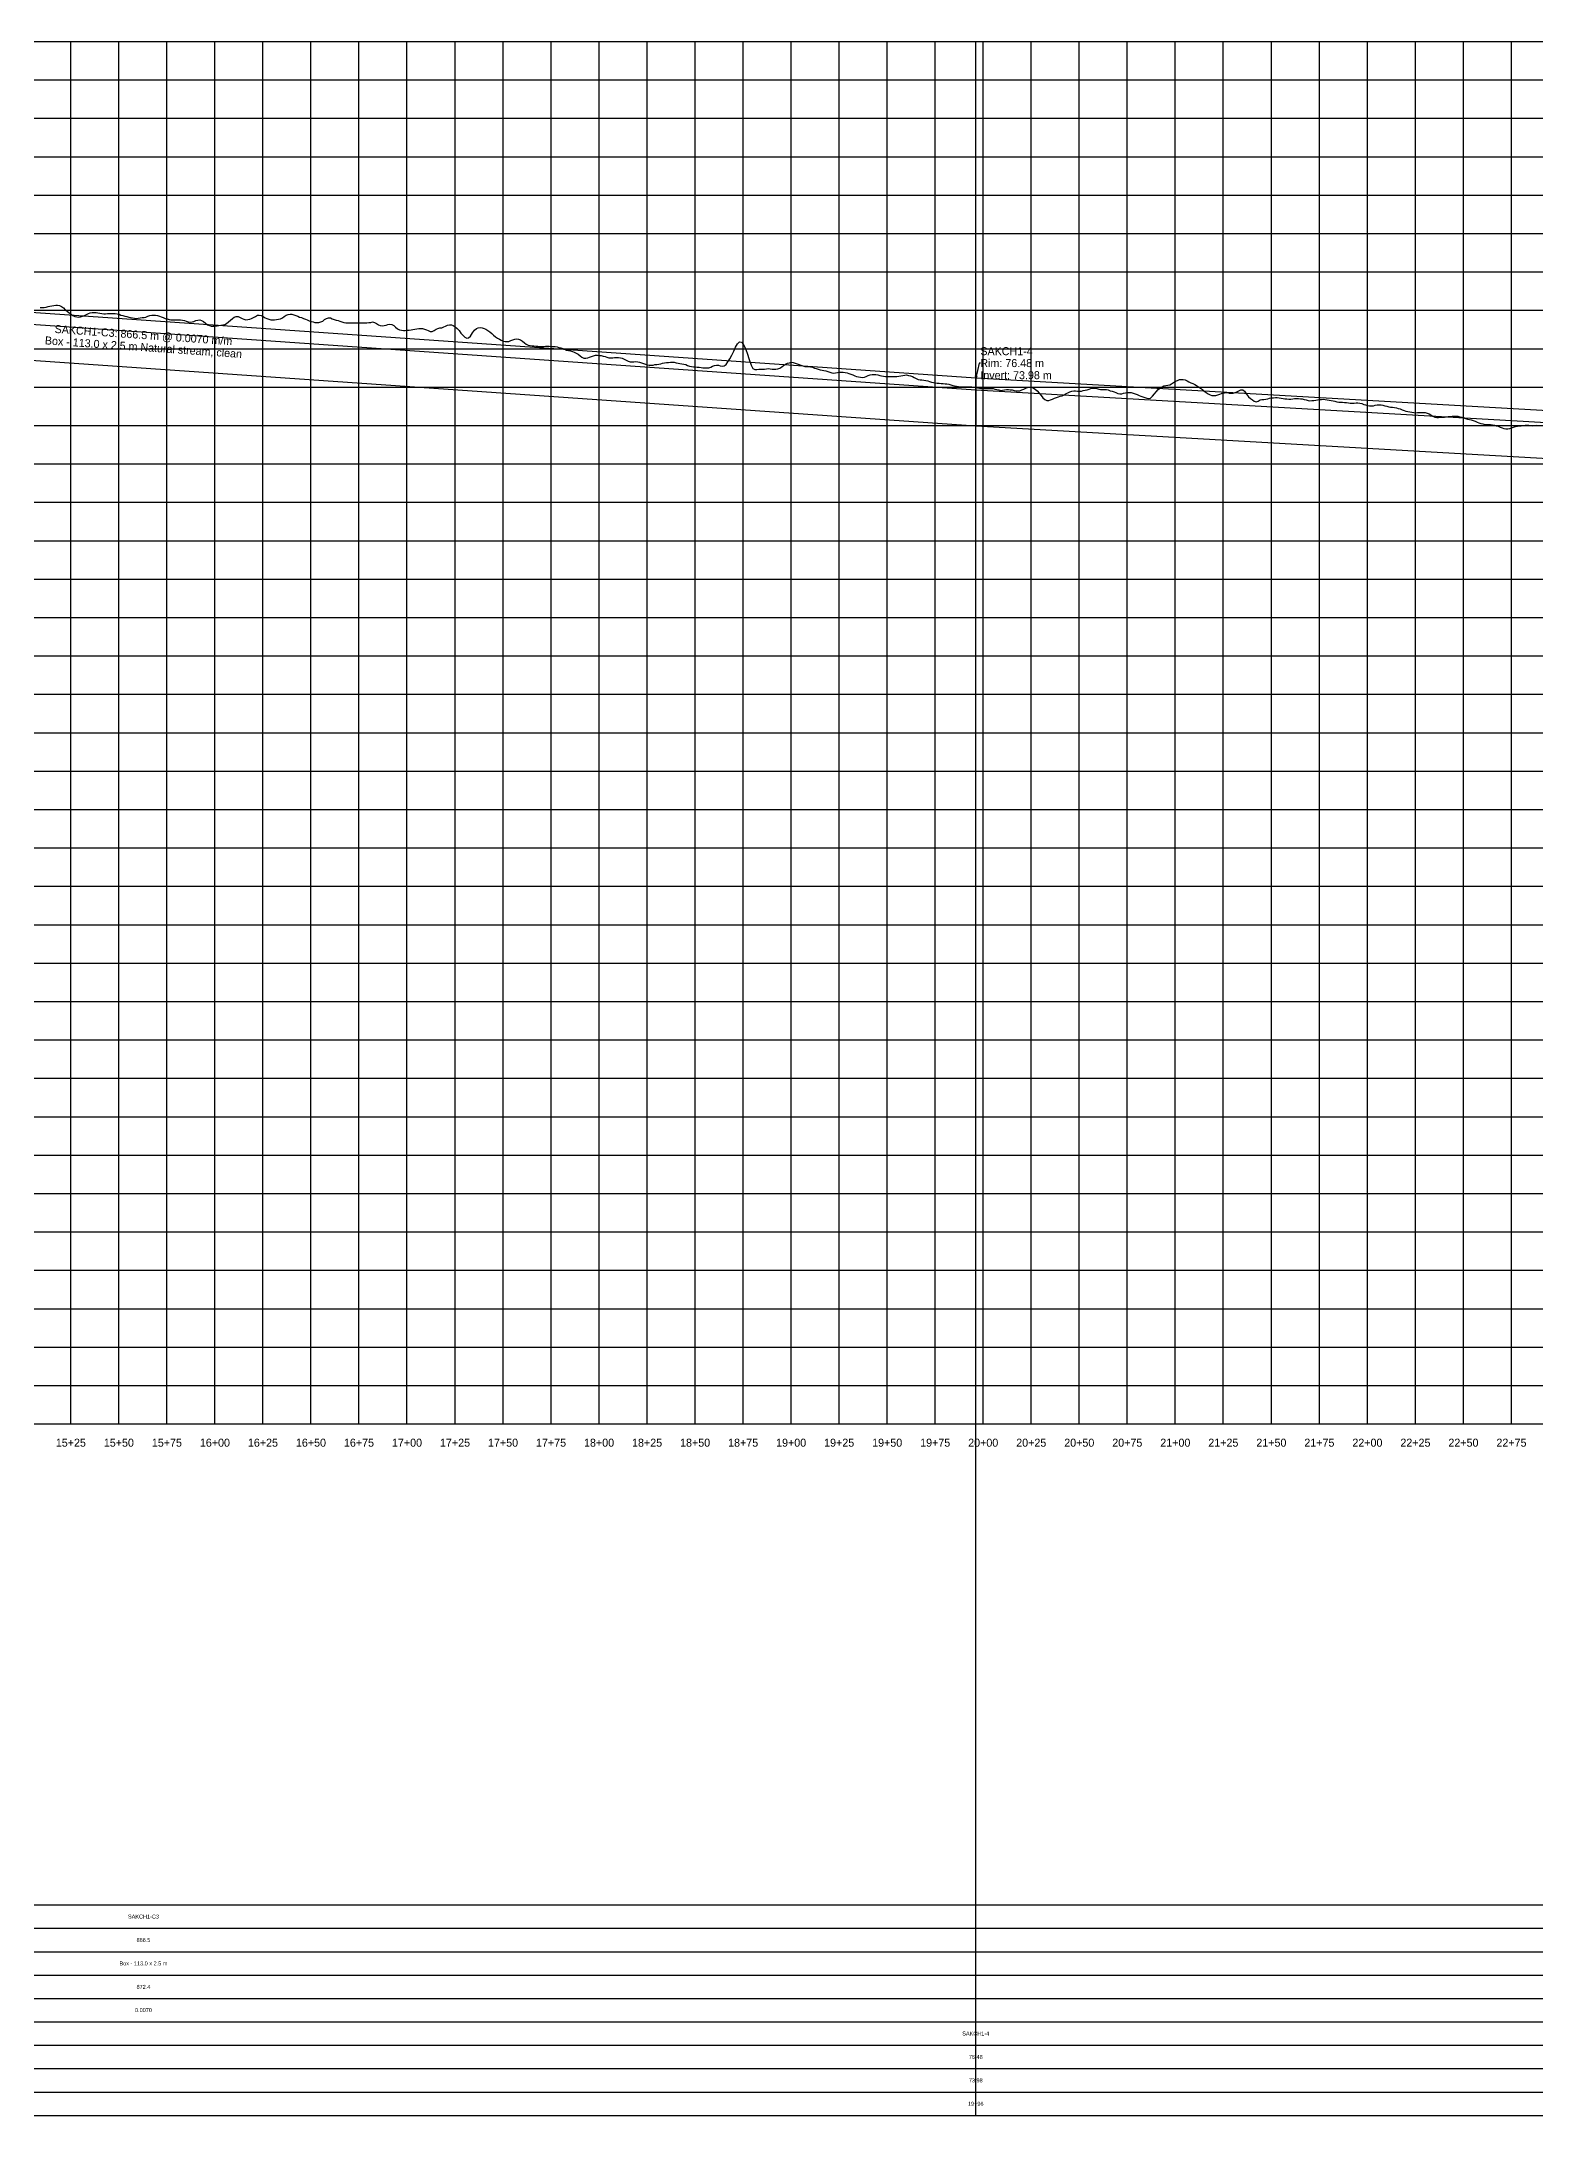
# Model space of a CAD drawing. Extents: x -64 to 12506, y -140 to 942.
# Drawn here: x 1510 to 2288, y -140 to 940 of the extents above; entities that cross this region are included whole.
import ezdxf
from ezdxf.enums import TextEntityAlignment as Align

# ---------------------------------------------------------------- set-up
doc = ezdxf.new("R2010")
doc.units = 0
for name, color, linetype in [('Annotation', 7, 'Continuous'), ('Annotation_Table', 254, 'Continuous'), ('Crown', 7, 'Continuous'), ('Grid', 254, 'Continuous'), ('Grid_Text', 7, 'Continuous'), ('Ground_Elevation', 3, 'Continuous'), ('Hydraulic_Grade', 5, 'Continuous'), ('Invert', 7, 'Continuous'), ('Structure', 7, 'Continuous')]:
    doc.layers.add(name, color=color, linetype=linetype)

msp = doc.modelspace()

# ---------------------------------------------------------------- linework, layer by layer
at = {"layer": 'Annotation', "color": 0}
msp.add_lwpolyline([(1998.5, 772.5), (1997.8, 772.5), (1996.1, 764.8)], dxfattribs=at)
msp.add_lwpolyline([(1996.1, 764.8), (1995.9, 765.8), (1996.6, 765.6)], close=True, dxfattribs=at)
at = {"layer": 'Annotation_Table', "color": 254}
for points in [[(1996.1, -140.2), (1996.1, 940)], [(-25, -30.5), (12475, -30.5)], [(-25, -42.7), (12475, -42.7)], [(-25, -54.9), (12475, -54.9)], [(-25, -67.1), (12475, -67.1)], [(-25, -79.2), (12475, -79.2)], [(-25, -91.4), (12475, -91.4)], [(-25, -103.6), (12475, -103.6)], [(-25, -115.8), (12475, -115.8)], [(-25, -128), (12475, -128)], [(-25, -140.2), (12475, -140.2)]]:
    msp.add_lwpolyline(points, dxfattribs=at)
at = {"layer": 'Crown', "color": 0}
for points in [[(1129.5, 825.1), (1996.1, 764.8)], [(1996.1, 764.8), (1996.1, 764.8)], [(1996.1, 764.8), (2990.1, 708)]]:
    msp.add_lwpolyline(points, dxfattribs=at)
at = {"layer": 'Grid', "color": 254}
for points in [[(-25, 940), (12475, 940)], [(1525, 220), (1525, 940)], [(1550, 220), (1550, 940)], [(1575, 220), (1575, 940)], [(1600, 220), (1600, 940)], [(1625, 220), (1625, 940)], [(1650, 220), (1650, 940)], [(1675, 220), (1675, 940)], [(1700, 220), (1700, 940)], [(1725, 220), (1725, 940)], [(1750, 220), (1750, 940)], [(1775, 220), (1775, 940)], [(1800, 220), (1800, 940)], [(1825, 220), (1825, 940)], [(1850, 220), (1850, 940)], [(1875, 220), (1875, 940)], [(1900, 220), (1900, 940)], [(1925, 220), (1925, 940)], [(1950, 220), (1950, 940)], [(1975, 220), (1975, 940)], [(2000, 220), (2000, 940)], [(2025, 220), (2025, 940)], [(2050, 220), (2050, 940)], [(2075, 220), (2075, 940)], [(2100, 220), (2100, 940)], [(2125, 220), (2125, 940)], [(2150, 220), (2150, 940)], [(2175, 220), (2175, 940)], [(2200, 220), (2200, 940)], [(2225, 220), (2225, 940)], [(2250, 220), (2250, 940)], [(2275, 220), (2275, 940)], [(-25, 920), (12475, 920)], [(-25, 900), (12475, 900)], [(-25, 880), (12475, 880)], [(-25, 860), (12475, 860)], [(-25, 840), (12475, 840)], [(-25, 820), (12475, 820)], [(-25, 800), (12475, 800)], [(-25, 780), (12475, 780)], [(-25, 760), (12475, 760)], [(-25, 740), (12475, 740)], [(-25, 720), (12475, 720)], [(-25, 700), (12475, 700)], [(-25, 680), (12475, 680)], [(-25, 660), (12475, 660)], [(-25, 640), (12475, 640)], [(-25, 620), (12475, 620)], [(-25, 600), (12475, 600)], [(-25, 580), (12475, 580)], [(-25, 560), (12475, 560)], [(-25, 540), (12475, 540)], [(-25, 520), (12475, 520)], [(-25, 500), (12475, 500)], [(-25, 480), (12475, 480)], [(-25, 460), (12475, 460)], [(-25, 440), (12475, 440)], [(-25, 420), (12475, 420)], [(-25, 400), (12475, 400)], [(-25, 380), (12475, 380)], [(-25, 360), (12475, 360)], [(-25, 340), (12475, 340)], [(-25, 320), (12475, 320)], [(-25, 300), (12475, 300)], [(-25, 280), (12475, 280)], [(-25, 260), (12475, 260)], [(-25, 240), (12475, 240)], [(-25, 220), (12475, 220)]]:
    msp.add_lwpolyline(points, dxfattribs=at)
at = {"layer": 'Ground_Elevation', "color": 3}
msp.add_lwpolyline([(1509.1, 801.5), (1510.1, 801.5), (1511.1, 801.5), (1512.1, 801.7), (1513.1, 801.9), (1514.1, 802.1), (1515.1, 802.4), (1516.1, 802.5), (1517.1, 802.7), (1518.1, 802.7), (1519.1, 802.5), (1520.1, 801.9), (1521.1, 801.2), (1522.1, 800.3), (1523.1, 799.5), (1524.1, 798.6), (1525.1, 797.9), (1526.1, 797.2), (1527.1, 796.8), (1528.1, 796.6), (1529.1, 796.5), (1530.1, 796.6), (1531.1, 796.9), (1532.1, 797.3), (1533.1, 797.8), (1534.1, 798.3), (1535.1, 798.6), (1536.1, 798.8), (1537.1, 798.9), (1538.1, 798.9), (1539.1, 798.7), (1540.1, 798.5), (1541.1, 798.3), (1542.1, 798.2), (1543.1, 798.2), (1544.1, 798.3), (1545.1, 798.3), (1546.1, 798.3), (1547.1, 798.3), (1548.1, 798.3), (1549.1, 798.1), (1550.1, 797.9), (1551.1, 797.5), (1552.1, 797.2), (1553.1, 796.9), (1554.1, 796.7), (1555.1, 796.5), (1556.1, 796.3), (1557.1, 796.1), (1558.1, 795.9), (1559.1, 795.8), (1560.1, 795.9), (1561.1, 796.1), (1562.1, 796.2), (1563.1, 796.3), (1564.1, 796.5), (1565.1, 796.9), (1566.1, 797.2), (1567.1, 797.5), (1568.1, 797.5), (1569.1, 797.5), (1570.1, 797.3), (1571.1, 797), (1572.1, 796.6), (1573.1, 796.2), (1574.1, 795.8), (1575.1, 795.5), (1576.1, 795.2), (1577.1, 795), (1578.1, 795), (1579.1, 795), (1580.1, 795), (1581.1, 795.1), (1582.1, 795), (1583.1, 794.9), (1584.1, 794.6), (1585.1, 794.3), (1586.1, 793.9), (1587.1, 793.8), (1588.1, 793.9), (1589.1, 794.2), (1590.1, 794.7), (1591.1, 794.9), (1592.1, 795), (1593.1, 794.7), (1594.1, 794.1), (1595.1, 793.3), (1596.1, 792.5), (1597.1, 792), (1598.1, 791.8), (1599.1, 791.7), (1600.1, 791.8), (1601.1, 791.9), (1602.1, 792.1), (1603.1, 792.2), (1604.1, 792.4), (1605.1, 792.6), (1606.1, 793.2), (1607.1, 793.9), (1608.1, 794.9), (1609.1, 795.8), (1610.1, 796.5), (1611.1, 796.8), (1612.1, 796.7), (1613.1, 796.3), (1614.1, 795.8), (1615.1, 795.3), (1616.1, 795.1), (1617.1, 795.2), (1618.1, 795.4), (1619.1, 795.7), (1620.1, 796.2), (1621.1, 796.8), (1622.1, 797.4), (1623.1, 797.5), (1624.1, 797.2), (1625.1, 796.7), (1626.1, 796.1), (1627.1, 795.7), (1628.1, 795.4), (1629.1, 795.1), (1630.1, 795.1), (1631.1, 795.1), (1632.1, 795.2), (1633.1, 795.3), (1634.1, 795.6), (1635.1, 796.1), (1636.1, 796.8), (1637.1, 797.4), (1638.1, 797.8), (1639.1, 797.9), (1640.1, 797.9), (1641.1, 797.7), (1642.1, 797.3), (1643.1, 796.9), (1644.1, 796.5), (1645.1, 796.2), (1646.1, 795.8), (1647.1, 795.4), (1648.1, 795), (1649.1, 794.5), (1650.1, 794.2), (1651.1, 793.9), (1652.1, 793.7), (1653.1, 793.6), (1654.1, 793.6), (1655.1, 793.9), (1656.1, 794.4), (1657.1, 795.2), (1658.1, 795.8), (1659.1, 796), (1660.1, 796), (1661.1, 795.6), (1662.1, 795.2), (1663.1, 794.9), (1664.1, 794.6), (1665.1, 794.3), (1666.1, 793.9), (1667.1, 793.6), (1668.1, 793.5), (1669.1, 793.4), (1670.1, 793.4), (1671.1, 793.5), (1672.1, 793.5), (1673.1, 793.5), (1674.1, 793.5), (1675.1, 793.4), (1676.1, 793.4), (1677.1, 793.4), (1678.1, 793.5), (1679.1, 793.5), (1680.1, 793.6), (1681.1, 793.7), (1682.1, 793.9), (1683.1, 793.7), (1684.1, 793.1), (1685.1, 792.5), (1686.1, 792.1), (1687.1, 791.9), (1688.1, 792), (1689.1, 792.2), (1690.1, 792.6), (1691.1, 792.8), (1692.1, 792.6), (1693.1, 792), (1694.1, 791.2), (1695.1, 790.3), (1696.1, 789.8), (1697.1, 789.6), (1698.1, 789.5), (1699.1, 789.5), (1700.1, 789.6), (1701.1, 789.7), (1702.1, 789.8), (1703.1, 790), (1704.1, 790.1), (1705.1, 790.4), (1706.1, 790.6), (1707.1, 790.6), (1708.1, 790.5), (1709.1, 790.2), (1710.1, 789.8), (1711.1, 789.4), (1712.1, 789), (1713.1, 789), (1714.1, 789.5), (1715.1, 790.2), (1716.1, 790.6), (1717.1, 790.8), (1718.1, 790.9), (1719.1, 791.3), (1720.1, 791.7), (1721.1, 792.2), (1722.1, 792.5), (1723.1, 792.5), (1724.1, 792.1), (1725.1, 791.4), (1726.1, 790.6), (1727.1, 789.4), (1728.1, 788.1), (1729.1, 787.1), (1730.1, 786), (1731.1, 785.4), (1732.1, 785.6), (1733.1, 786.6), (1734.1, 788.2), (1735.1, 789.6), (1736.1, 790.6), (1737.1, 790.9), (1738.1, 791), (1739.1, 790.8), (1740.1, 790.6), (1741.1, 790.1), (1742.1, 789.5), (1743.1, 788.8), (1744.1, 787.9), (1745.1, 787), (1746.1, 786.1), (1747.1, 785.5), (1748.1, 784.9), (1749.1, 784.4), (1750.1, 784), (1751.1, 783.8), (1752.1, 783.7), (1753.1, 783.8), (1754.1, 784.2), (1755.1, 784.6), (1756.1, 785), (1757.1, 785.1), (1758.1, 785), (1759.1, 784.6), (1760.1, 783.9), (1761.1, 783.1), (1762.1, 782.4), (1763.1, 781.9), (1764.1, 781.6), (1765.1, 781.5), (1766.1, 781.4), (1767.1, 781.3), (1768.1, 781.3), (1769.1, 781.2), (1770.1, 781.1), (1771.1, 781.2), (1772.1, 781.3), (1773.1, 781.3), (1774.1, 781.3), (1775.1, 781.2), (1776.1, 781.2), (1777.1, 781.1), (1778.1, 781), (1779.1, 780.7), (1780.1, 780.5), (1781.1, 780.1), (1782.1, 779.7), (1783.1, 779.3), (1784.1, 779), (1785.1, 778.8), (1786.1, 778.5), (1787.1, 778.2), (1788.1, 777.7), (1789.1, 777.1), (1790.1, 776.2), (1791.1, 775.5), (1792.1, 775), (1793.1, 775), (1794.1, 775.2), (1795.1, 775.6), (1796.1, 775.9), (1797.1, 776.3), (1798.1, 776.6), (1799.1, 776.7), (1800.1, 776.5), (1801.1, 776.4), (1802.1, 776.1), (1803.1, 775.9), (1804.1, 775.6), (1805.1, 775.3), (1806.1, 775.2), (1807.1, 775.3), (1808.1, 775.4), (1809.1, 775.4), (1810.1, 775.4), (1811.1, 775.3), (1812.1, 775.1), (1813.1, 774.6), (1814.1, 774), (1815.1, 773.5), (1816.1, 773.2), (1817.1, 773.1), (1818.1, 773.2), (1819.1, 773.3), (1820.1, 773.2), (1821.1, 773), (1822.1, 772.6), (1823.1, 772.3), (1824.1, 771.9), (1825.1, 771.6), (1826.1, 771.4), (1827.1, 771.5), (1828.1, 771.5), (1829.1, 771.7), (1830.1, 771.8), (1831.1, 771.9), (1832.1, 772.1), (1833.1, 772.4), (1834.1, 772.6), (1835.1, 772.8), (1836.1, 772.8), (1837.1, 773), (1838.1, 773), (1839.1, 772.9), (1840.1, 772.7), (1841.1, 772.4), (1842.1, 772.2), (1843.1, 772.1), (1844.1, 771.9), (1845.1, 771.7), (1846.1, 771.3), (1847.1, 770.9), (1848.1, 770.7), (1849.1, 770.6), (1850.1, 770.5), (1851.1, 770.4), (1852.1, 770.3), (1853.1, 770.2), (1854.1, 770.1), (1855.1, 770), (1856.1, 770), (1857.1, 770), (1858.1, 770.3), (1859.1, 770.9), (1860.1, 771.3), (1861.1, 771.5), (1862.1, 771.4), (1863.1, 771.1), (1864.1, 770.9), (1865.1, 771), (1866.1, 771.8), (1867.1, 773.1), (1868.1, 774.7), (1869.1, 776.6), (1870.1, 778.7), (1871.1, 780.8), (1872.1, 782.6), (1873.1, 783.5), (1874.1, 783.4), (1875.1, 782.4), (1876.1, 780.4), (1877.1, 777.6), (1878.1, 774.4), (1879.1, 771.5), (1880.1, 769.7), (1881.1, 769.2), (1882.1, 769.1), (1883.1, 769.3), (1884.1, 769.3), (1885.1, 769.3), (1886.1, 769.4), (1887.1, 769.5), (1888.1, 769.6), (1889.1, 769.5), (1890.1, 769.3), (1891.1, 769.3), (1892.1, 769.3), (1893.1, 769.5), (1894.1, 769.9), (1895.1, 770.5), (1896.1, 771.2), (1897.1, 771.9), (1898.1, 772.4), (1899.1, 772.7), (1900.1, 772.9), (1901.1, 772.8), (1902.1, 772.5), (1903.1, 772.1), (1904.1, 771.7), (1905.1, 771.4), (1906.1, 771.1), (1907.1, 770.8), (1908.1, 770.7), (1909.1, 770.7), (1910.1, 770.6), (1911.1, 770.3), (1912.1, 769.9), (1913.1, 769.6), (1914.1, 769.3), (1915.1, 769), (1916.1, 768.8), (1917.1, 768.6), (1918.1, 768.4), (1919.1, 768.1), (1920.1, 767.8), (1921.1, 767.4), (1922.1, 767.3), (1923.1, 767.4), (1924.1, 767.6), (1925.1, 767.7), (1926.1, 767.7), (1927.1, 767.7), (1928.1, 767.6), (1929.1, 767.4), (1930.1, 767.1), (1931.1, 766.7), (1932.1, 766.3), (1933.1, 765.9), (1934.1, 765.6), (1935.1, 765.3), (1936.1, 765.1), (1937.1, 765), (1938.1, 765.2), (1939.1, 765.6), (1940.1, 766), (1941.1, 766.3), (1942.1, 766.5), (1943.1, 766.6), (1944.1, 766.5), (1945.1, 766.3), (1946.1, 766.1), (1947.1, 765.8), (1948.1, 765.7), (1949.1, 765.6), (1950.1, 765.6), (1951.1, 765.6), (1952.1, 765.6), (1953.1, 765.6), (1954.1, 765.6), (1955.1, 765.6), (1956.1, 765.7), (1957.1, 765.9), (1958.1, 766.1), (1959.1, 766.2), (1960.1, 766.3), (1961.1, 766.1), (1962.1, 765.9), (1963.1, 765.5), (1964.1, 765), (1965.1, 764.5), (1966.1, 764), (1967.1, 763.8), (1968.1, 763.7), (1969.1, 763.6), (1970.1, 763.5), (1971.1, 763.2), (1972.1, 762.9), (1973.1, 762.6), (1974.1, 762.4), (1975.1, 762.2), (1976.1, 762), (1977.1, 762), (1978.1, 761.9), (1979.1, 761.8), (1980.1, 761.7), (1981.1, 761.7), (1982.1, 761.5), (1983.1, 761.2), (1984.1, 760.9), (1985.1, 760.6), (1986.1, 760.5), (1987.1, 760.3), (1988.1, 760.2), (1989.1, 760.2), (1990.1, 760.2), (1991.1, 760.2), (1992.1, 760.2), (1993.1, 760.2), (1994.1, 760.1), (1995.1, 760), (1996.1, 759.8), (1997.1, 759.6), (1998.1, 759.4), (1999.1, 759.2), (2000.1, 759.2), (2001.1, 759.2), (2002.1, 759.2), (2003.1, 759.3), (2004.1, 759.3), (2005.1, 759.2), (2006.1, 759), (2007.1, 758.7), (2008.1, 758.5), (2009.1, 758.3), (2010.1, 758.4), (2011.1, 758.5), (2012.1, 758.7), (2013.1, 758.7), (2014.1, 758.6), (2015.1, 758.5), (2016.1, 758.2), (2017.1, 758), (2018.1, 758), (2019.1, 758.1), (2020.1, 758.5), (2021.1, 759), (2022.1, 759.4), (2023.1, 759.8), (2024.1, 760), (2025.1, 759.9), (2026.1, 759.5), (2027.1, 758.9), (2028.1, 758), (2029.1, 756.8), (2030.1, 755.6), (2031.1, 754.4), (2032.1, 753.5), (2033.1, 753.1), (2034.1, 753.1), (2035.1, 753.3), (2036.1, 753.7), (2037.1, 754.2), (2038.1, 754.6), (2039.1, 754.9), (2040.1, 755.2), (2041.1, 755.5), (2042.1, 756), (2043.1, 756.6), (2044.1, 757), (2045.1, 757.5), (2046.1, 757.8), (2047.1, 758), (2048.1, 758), (2049.1, 757.9), (2050.1, 757.8), (2051.1, 757.9), (2052.1, 758.2), (2053.1, 758.4), (2054.1, 758.6), (2055.1, 758.9), (2056.1, 759.3), (2057.1, 759.5), (2058.1, 759.5), (2059.1, 759.3), (2060.1, 759), (2061.1, 758.8), (2062.1, 758.8), (2063.1, 758.8), (2064.1, 758.7), (2065.1, 758.5), (2066.1, 758.1), (2067.1, 757.9), (2068.1, 757.6), (2069.1, 757.2), (2070.1, 756.6), (2071.1, 756.4), (2072.1, 756.5), (2073.1, 756.8), (2074.1, 757), (2075.1, 757.2), (2076.1, 757.2), (2077.1, 757.1), (2078.1, 756.8), (2079.1, 756.4), (2080.1, 756.1), (2081.1, 755.6), (2082.1, 755.3), (2083.1, 754.9), (2084.1, 754.6), (2085.1, 754.3), (2086.1, 754.1), (2087.1, 754.3), (2088.1, 755.2), (2089.1, 756.4), (2090.1, 757.6), (2091.1, 758.7), (2092.1, 759.5), (2093.1, 760.1), (2094.1, 760.6), (2095.1, 760.8), (2096.1, 761), (2097.1, 761.2), (2098.1, 761.7), (2099.1, 762.4), (2100.1, 763), (2101.1, 763.5), (2102.1, 763.9), (2103.1, 764), (2104.1, 764), (2105.1, 763.8), (2106.1, 763.3), (2107.1, 762.8), (2108.1, 762.3), (2109.1, 761.8), (2110.1, 761.4), (2111.1, 760.9), (2112.1, 760.2), (2113.1, 759.5), (2114.1, 758.7), (2115.1, 757.9), (2116.1, 757.1), (2117.1, 756.4), (2118.1, 756), (2119.1, 755.6), (2120.1, 755.6), (2121.1, 755.7), (2122.1, 756), (2123.1, 756.3), (2124.1, 756.6), (2125.1, 756.9), (2126.1, 757.2), (2127.1, 757.1), (2128.1, 756.9), (2129.1, 756.8), (2130.1, 756.9), (2131.1, 757.2), (2132.1, 757.6), (2133.1, 758.1), (2134.1, 758.5), (2135.1, 758.6), (2136.1, 757.8), (2137.1, 756.3), (2138.1, 755), (2139.1, 754.1), (2140.1, 753.3), (2141.1, 752.6), (2142.1, 752.4), (2143.1, 752.7), (2144.1, 753.3), (2145.1, 753.5), (2146.1, 753.6), (2147.1, 753.7), (2148.1, 753.9), (2149.1, 754.2), (2150.1, 754.4), (2151.1, 754.4), (2152.1, 754.5), (2153.1, 754.5), (2154.1, 754.4), (2155.1, 754.2), (2156.1, 754), (2157.1, 753.9), (2158.1, 753.8), (2159.1, 753.7), (2160.1, 753.7), (2161.1, 753.8), (2162.1, 754), (2163.1, 754), (2164.1, 754), (2165.1, 753.9), (2166.1, 753.8), (2167.1, 753.6), (2168.1, 753.3), (2169.1, 753.1), (2170.1, 752.9), (2171.1, 753), (2172.1, 753.1), (2173.1, 753.2), (2174.1, 753.4), (2175.1, 753.5), (2176.1, 753.6), (2177.1, 753.7), (2178.1, 753.6), (2179.1, 753.4), (2180.1, 753.2), (2181.1, 753), (2182.1, 752.8), (2183.1, 752.6), (2184.1, 752.4), (2185.1, 752.2), (2186.1, 752.2), (2187.1, 752.1), (2188.1, 752), (2189.1, 752), (2190.1, 751.8), (2191.1, 751.7), (2192.1, 751.7), (2193.1, 751.7), (2194.1, 751.8), (2195.1, 751.8), (2196.1, 751.6), (2197.1, 751.4), (2198.1, 751), (2199.1, 750.7), (2200.1, 750.4), (2201.1, 750.2), (2202.1, 750.2), (2203.1, 750.3), (2204.1, 750.5), (2205.1, 750.8), (2206.1, 750.8), (2207.1, 750.7), (2208.1, 750.6), (2209.1, 750.3), (2210.1, 750), (2211.1, 749.8), (2212.1, 749.6), (2213.1, 749.5), (2214.1, 749.4), (2215.1, 749.2), (2216.1, 748.9), (2217.1, 748.6), (2218.1, 748.2), (2219.1, 747.8), (2220.1, 747.5), (2221.1, 747.3), (2222.1, 747.1), (2223.1, 746.9), (2224.1, 746.7), (2225.1, 746.6), (2226.1, 746.7), (2227.1, 746.7), (2228.1, 746.8), (2229.1, 746.8), (2230.1, 746.7), (2231.1, 746.5), (2232.1, 746), (2233.1, 745.5), (2234.1, 744.9), (2235.1, 744.4), (2236.1, 744.2), (2237.1, 744.2), (2238.1, 744.3), (2239.1, 744.4), (2240.1, 744.4), (2241.1, 744.5), (2242.1, 744.6), (2243.1, 744.7), (2244.1, 744.9), (2245.1, 744.9), (2246.1, 744.9), (2247.1, 744.8), (2248.1, 744.5), (2249.1, 744.3), (2250.1, 743.9), (2251.1, 743.6), (2252.1, 743.3), (2253.1, 743.1), (2254.1, 742.9), (2255.1, 742.6), (2256.1, 742.2), (2257.1, 741.7), (2258.1, 741.3), (2259.1, 741), (2260.1, 740.8), (2261.1, 740.6), (2262.1, 740.5), (2263.1, 740.5), (2264.1, 740.5), (2265.1, 740.4), (2266.1, 740.1), (2267.1, 739.9), (2268.1, 739.6), (2269.1, 739.1), (2270.1, 738.7), (2271.1, 738.4), (2272.1, 738.3), (2273.1, 738.3), (2274.1, 738.4), (2275.1, 738.7), (2276.1, 739.1), (2277.1, 739.4), (2278.1, 739.6), (2279.1, 739.8), (2280.1, 739.9), (2281.1, 740), (2282.1, 740.1), (2283.1, 740.2), (2284.1, 740.1), (2285.1, 740), (2286.1, 739.9), (2287.1, 740), (2288.1, 740.2)], dxfattribs=at)
at = {"layer": 'Hydraulic_Grade', "color": 5}
for points in [[(1129.5, 818.8), (1996.1, 758.6)], [(1996.1, 758.6), (1996.1, 758.6)], [(1996.1, 758.6), (2990.1, 701.7)]]:
    msp.add_lwpolyline(points, dxfattribs=at)
at = {"layer": 'Invert', "color": 0}
for points in [[(1129.5, 800.1), (1996.1, 739.8)], [(1996.1, 739.8), (1996.1, 739.8)], [(1996.1, 739.8), (2990.1, 683)]]:
    msp.add_lwpolyline(points, dxfattribs=at)
at = {"layer": 'Structure', "color": 0}
msp.add_lwpolyline([(1996.1, 764.8), (1996.1, 739.8)], dxfattribs=at)
msp.add_lwpolyline([(1996.1, 764.8), (1996.1, 739.8)], dxfattribs=at)

# ---------------------------------------------------------------- texts
at = {"layer": 'Annotation', "color": 0}
for s, p in [('SAKCH1-C3: 866.5 m @ 0.0070 m/m', (1562.8, 787.1)), ('Box - 113.0 x 2.5 m Natural stream, clean', (1562.8, 780.8))]:
    msp.add_text(s, height=4.167, rotation=356.0233, dxfattribs=at).set_placement(p, align=Align.MIDDLE_CENTER)
for s, height, p in [('SAKCH1-4', 4.17, (1998.5, 778.7)), ('Rim: 76.48 m', 4.167, (1998.5, 772.5)), ('Invert: 73.98 m', 4.167, (1998.5, 766.2))]:
    msp.add_text(s, height=height, dxfattribs=at).set_placement(p, align=Align.MIDDLE_LEFT)
at = {"layer": 'Annotation_Table', "color": 0}
for s, height, p in [('SAKCH1-C3', 2.08, (1562.8, -36.6)), ('866.5', 2.08, (1562.8, -48.8)), ('Box - 113.0 x 2.5 m', 2.083, (1562.8, -61)), ('872.4', 2.08, (1562.8, -73.2)), ('0.0070', 2.08, (1562.8, -85.3)), ('SAKCH1-4', 2.08, (1996.1, -97.5)), ('76.48', 2.08, (1996.1, -109.7)), ('73.98', 2.08, (1996.1, -121.9)), ('19+96', 2.08, (1996.1, -134.1))]:
    msp.add_text(s, height=height, dxfattribs=at).set_placement(p, align=Align.MIDDLE_CENTER)
at = {"layer": 'Grid_Text', "color": 0}
for s, p in [('15+25', (1525, 212.3)), ('15+50', (1550, 212.3)), ('15+75', (1575, 212.3)), ('16+00', (1600, 212.3)), ('16+25', (1625, 212.3)), ('16+50', (1650, 212.3)), ('16+75', (1675, 212.3)), ('17+00', (1700, 212.3)), ('17+25', (1725, 212.3)), ('17+50', (1750, 212.3)), ('17+75', (1775, 212.3)), ('18+00', (1800, 212.3)), ('18+25', (1825, 212.3)), ('18+50', (1850, 212.3)), ('18+75', (1875, 212.3)), ('19+00', (1900, 212.3)), ('19+25', (1925, 212.3)), ('19+50', (1950, 212.3)), ('19+75', (1975, 212.3)), ('20+00', (2000, 212.3)), ('20+25', (2025, 212.3)), ('20+50', (2050, 212.3)), ('20+75', (2075, 212.3)), ('21+00', (2100, 212.3)), ('21+25', (2125, 212.3)), ('21+50', (2150, 212.3)), ('21+75', (2175, 212.3)), ('22+00', (2200, 212.3)), ('22+25', (2225, 212.3)), ('22+50', (2250, 212.3)), ('22+75', (2275, 212.3))]:
    msp.add_text(s, height=4.17, dxfattribs=at).set_placement(p, align=Align.TOP_CENTER)

doc.saveas('drawing.dxf')
